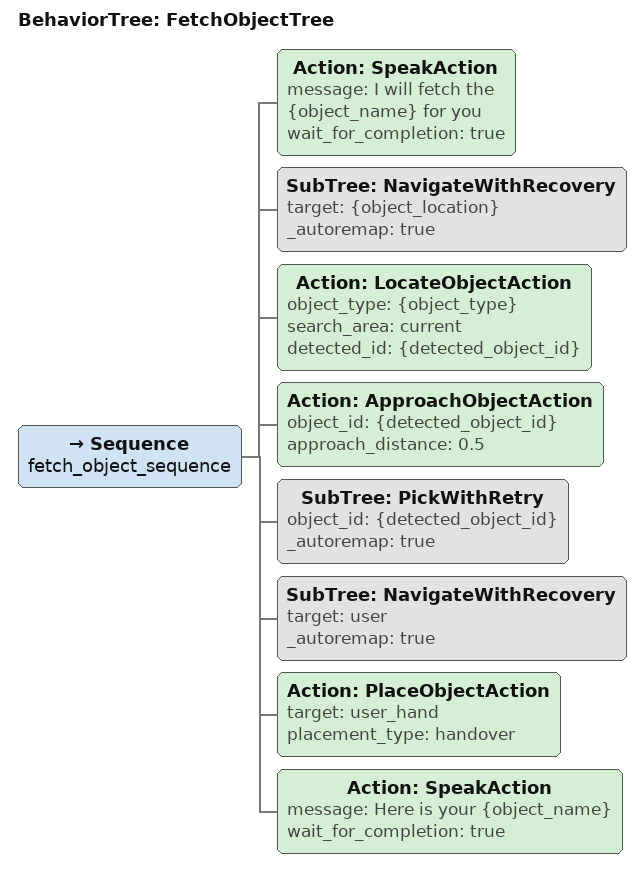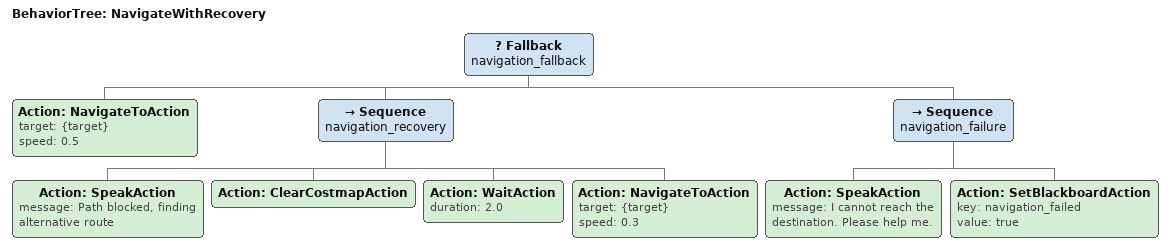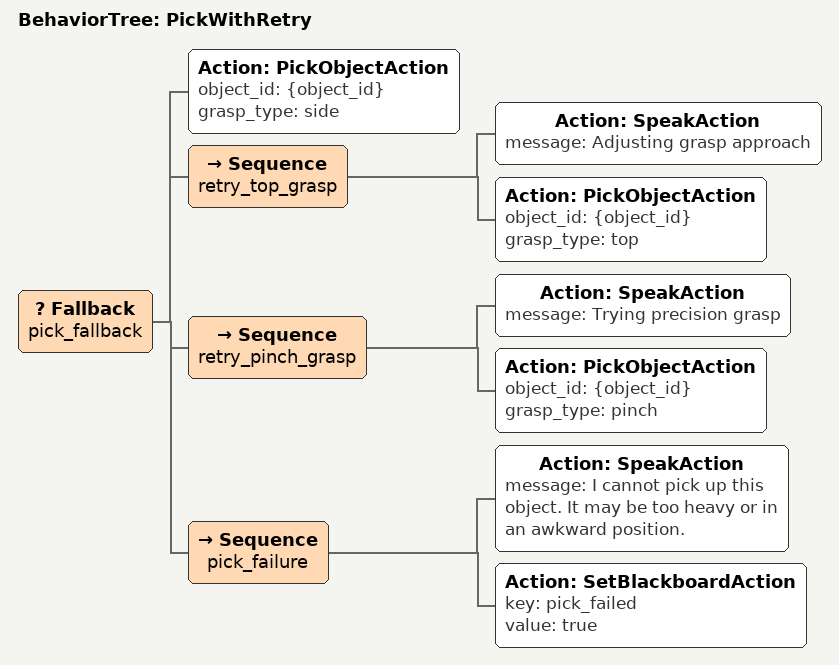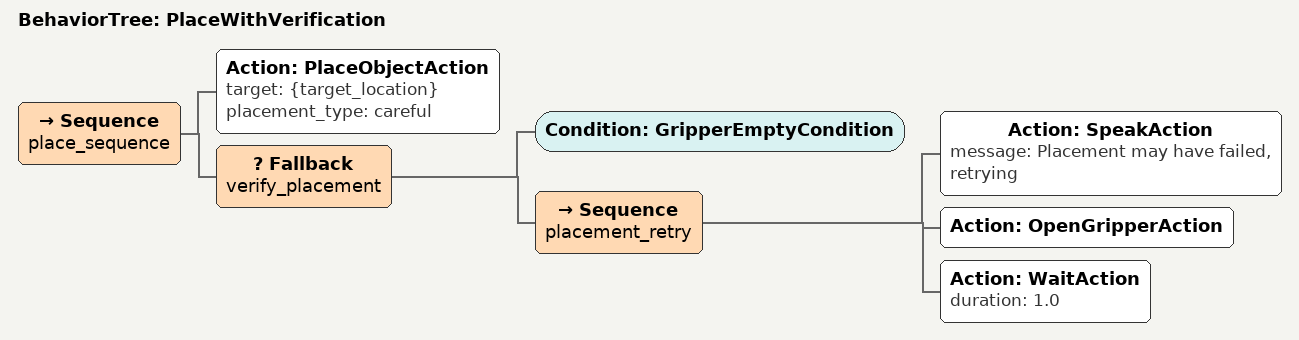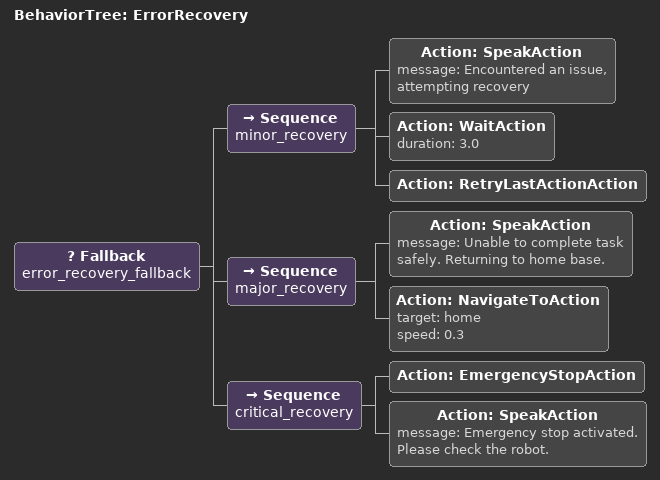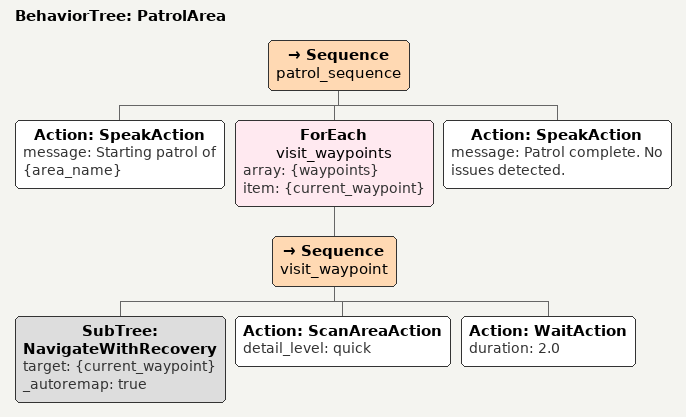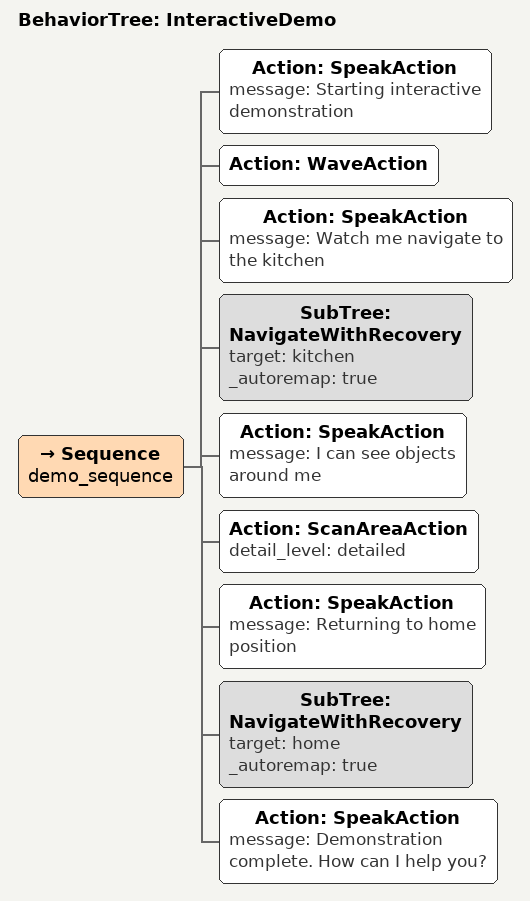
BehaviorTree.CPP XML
<?xml version="1.0" encoding="UTF-8"?>
<root BTCPP_format="4" main_tree_to_execute="FetchObjectTree">

    <!-- Main Fetch Object Behavior Tree                                      -->
    <BehaviorTree ID="FetchObjectTree">
        <Sequence name="fetch_object_sequence">

            <!-- Step 1: Announce intention -->
            <Action ID="SpeakAction"
                    message="I will fetch the {object_name} for you"
                    wait_for_completion="true"/>

            <!-- Step 2: Navigate to object with recovery -->
            <SubTree ID="NavigateWithRecovery"
                     target="{object_location}"
                     _autoremap="true"/>

            <!-- Step 3: Locate object in scene -->
            <Action ID="LocateObjectAction"
                    object_type="{object_type}"
                    search_area="current"
                    detected_id="{detected_object_id}"/>

            <!-- Step 4: Approach object -->
            <Action ID="ApproachObjectAction"
                    object_id="{detected_object_id}"
                    approach_distance="0.5"/>

            <!-- Step 5: Pick object with retry -->
            <SubTree ID="PickWithRetry"
                     object_id="{detected_object_id}"
                     _autoremap="true"/>

            <!-- Step 6: Return to user -->
            <SubTree ID="NavigateWithRecovery"
                     target="user"
                     _autoremap="true"/>

            <!-- Step 7: Hand over object -->
            <Action ID="PlaceObjectAction"
                    target="user_hand"
                    placement_type="handover"/>

            <!-- Step 8: Confirm delivery -->
            <Action ID="SpeakAction"
                    message="Here is your {object_name}"
                    wait_for_completion="true"/>

        </Sequence>
    </BehaviorTree>

    <!-- Navigation with Recovery Subtree                                     -->
    <BehaviorTree ID="NavigateWithRecovery">
        <Fallback name="navigation_fallback">

            <!-- Primary navigation attempt -->
            <Action ID="NavigateToAction"
                    target="{target}"
                    speed="0.5"/>

            <!-- Recovery sequence -->
            <Sequence name="navigation_recovery">
                <Action ID="SpeakAction"
                        message="Path blocked, finding alternative route"/>

                <!-- Clear costmap and wait -->
                <Action ID="ClearCostmapAction"/>
                <Action ID="WaitAction" duration="2.0"/>

                <!-- Retry navigation -->
                <Action ID="NavigateToAction"
                        target="{target}"
                        speed="0.3"/>
            </Sequence>

            <!-- Final fallback: announce failure -->
            <Sequence name="navigation_failure">
                <Action ID="SpeakAction"
                        message="I cannot reach the destination. Please help me."/>
                <Action ID="SetBlackboardAction"
                        key="navigation_failed"
                        value="true"/>
            </Sequence>

        </Fallback>
    </BehaviorTree>

    <!-- Pick Object with Retry Subtree                                       -->
    <BehaviorTree ID="PickWithRetry">
        <Fallback name="pick_fallback">

            <!-- First attempt: side grasp -->
            <Action ID="PickObjectAction"
                    object_id="{object_id}"
                    grasp_type="side"/>

            <!-- Second attempt: top grasp -->
            <Sequence name="retry_top_grasp">
                <Action ID="SpeakAction"
                        message="Adjusting grasp approach"/>
                <Action ID="PickObjectAction"
                        object_id="{object_id}"
                        grasp_type="top"/>
            </Sequence>

            <!-- Third attempt: pinch grasp -->
            <Sequence name="retry_pinch_grasp">
                <Action ID="SpeakAction"
                        message="Trying precision grasp"/>
                <Action ID="PickObjectAction"
                        object_id="{object_id}"
                        grasp_type="pinch"/>
            </Sequence>

            <!-- Failure: cannot pick object -->
            <Sequence name="pick_failure">
                <Action ID="SpeakAction"
                        message="I cannot pick up this object. It may be too heavy or in an awkward position."/>
                <Action ID="SetBlackboardAction"
                        key="pick_failed"
                        value="true"/>
            </Sequence>

        </Fallback>
    </BehaviorTree>

    <!-- Place Object with Verification Subtree                               -->
    <BehaviorTree ID="PlaceWithVerification">
        <Sequence name="place_sequence">

            <!-- Attempt placement -->
            <Action ID="PlaceObjectAction"
                    target="{target_location}"
                    placement_type="careful"/>

            <!-- Verify placement success -->
            <Fallback name="verify_placement">
                <Condition ID="GripperEmptyCondition"/>
                <Sequence name="placement_retry">
                    <Action ID="SpeakAction"
                            message="Placement may have failed, retrying"/>
                    <Action ID="OpenGripperAction"/>
                    <Action ID="WaitAction" duration="1.0"/>
                </Sequence>
            </Fallback>

        </Sequence>
    </BehaviorTree>

    <!-- Error Recovery Subtree                                               -->
    <BehaviorTree ID="ErrorRecovery">
        <Fallback name="error_recovery_fallback">

            <!-- Minor recovery: wait and retry -->
            <Sequence name="minor_recovery">
                <Action ID="SpeakAction"
                        message="Encountered an issue, attempting recovery"/>
                <Action ID="WaitAction" duration="3.0"/>
                <Action ID="RetryLastActionAction"/>
            </Sequence>

            <!-- Major recovery: return home -->
            <Sequence name="major_recovery">
                <Action ID="SpeakAction"
                        message="Unable to complete task safely. Returning to home base."/>
                <Action ID="NavigateToAction"
                        target="home"
                        speed="0.3"/>
            </Sequence>

            <!-- Critical: stop and alert -->
            <Sequence name="critical_recovery">
                <Action ID="EmergencyStopAction"/>
                <Action ID="SpeakAction"
                        message="Emergency stop activated. Please check the robot."/>
            </Sequence>

        </Fallback>
    </BehaviorTree>

    <!-- Patrol Area Subtree                                                  -->
    <BehaviorTree ID="PatrolArea">
        <Sequence name="patrol_sequence">

            <Action ID="SpeakAction"
                    message="Starting patrol of {area_name}"/>

            <!-- Visit waypoints -->
            <ForEach name="visit_waypoints"
                     array="{waypoints}"
                     item="{current_waypoint}">

                <Sequence name="visit_waypoint">
                    <SubTree ID="NavigateWithRecovery"
                             target="{current_waypoint}"
                             _autoremap="true"/>
                    <Action ID="ScanAreaAction"
                            detail_level="quick"/>
                    <Action ID="WaitAction" duration="2.0"/>
                </Sequence>

            </ForEach>

            <Action ID="SpeakAction"
                    message="Patrol complete. No issues detected."/>

        </Sequence>
    </BehaviorTree>

    <!-- Interactive Demo Subtree                                             -->
    <BehaviorTree ID="InteractiveDemo">
        <Sequence name="demo_sequence">

            <Action ID="SpeakAction"
                    message="Starting interactive demonstration"/>

            <!-- Wave greeting -->
            <Action ID="WaveAction"/>

            <!-- Demonstrate navigation -->
            <Action ID="SpeakAction"
                    message="Watch me navigate to the kitchen"/>
            <SubTree ID="NavigateWithRecovery"
                     target="kitchen"
                     _autoremap="true"/>

            <!-- Demonstrate perception -->
            <Action ID="SpeakAction"
                    message="I can see objects around me"/>
            <Action ID="ScanAreaAction" detail_level="detailed"/>

            <!-- Return home -->
            <Action ID="SpeakAction"
                    message="Returning to home position"/>
            <SubTree ID="NavigateWithRecovery"
                     target="home"
                     _autoremap="true"/>

            <Action ID="SpeakAction"
                    message="Demonstration complete. How can I help you?"/>

        </Sequence>
    </BehaviorTree>

</root>
